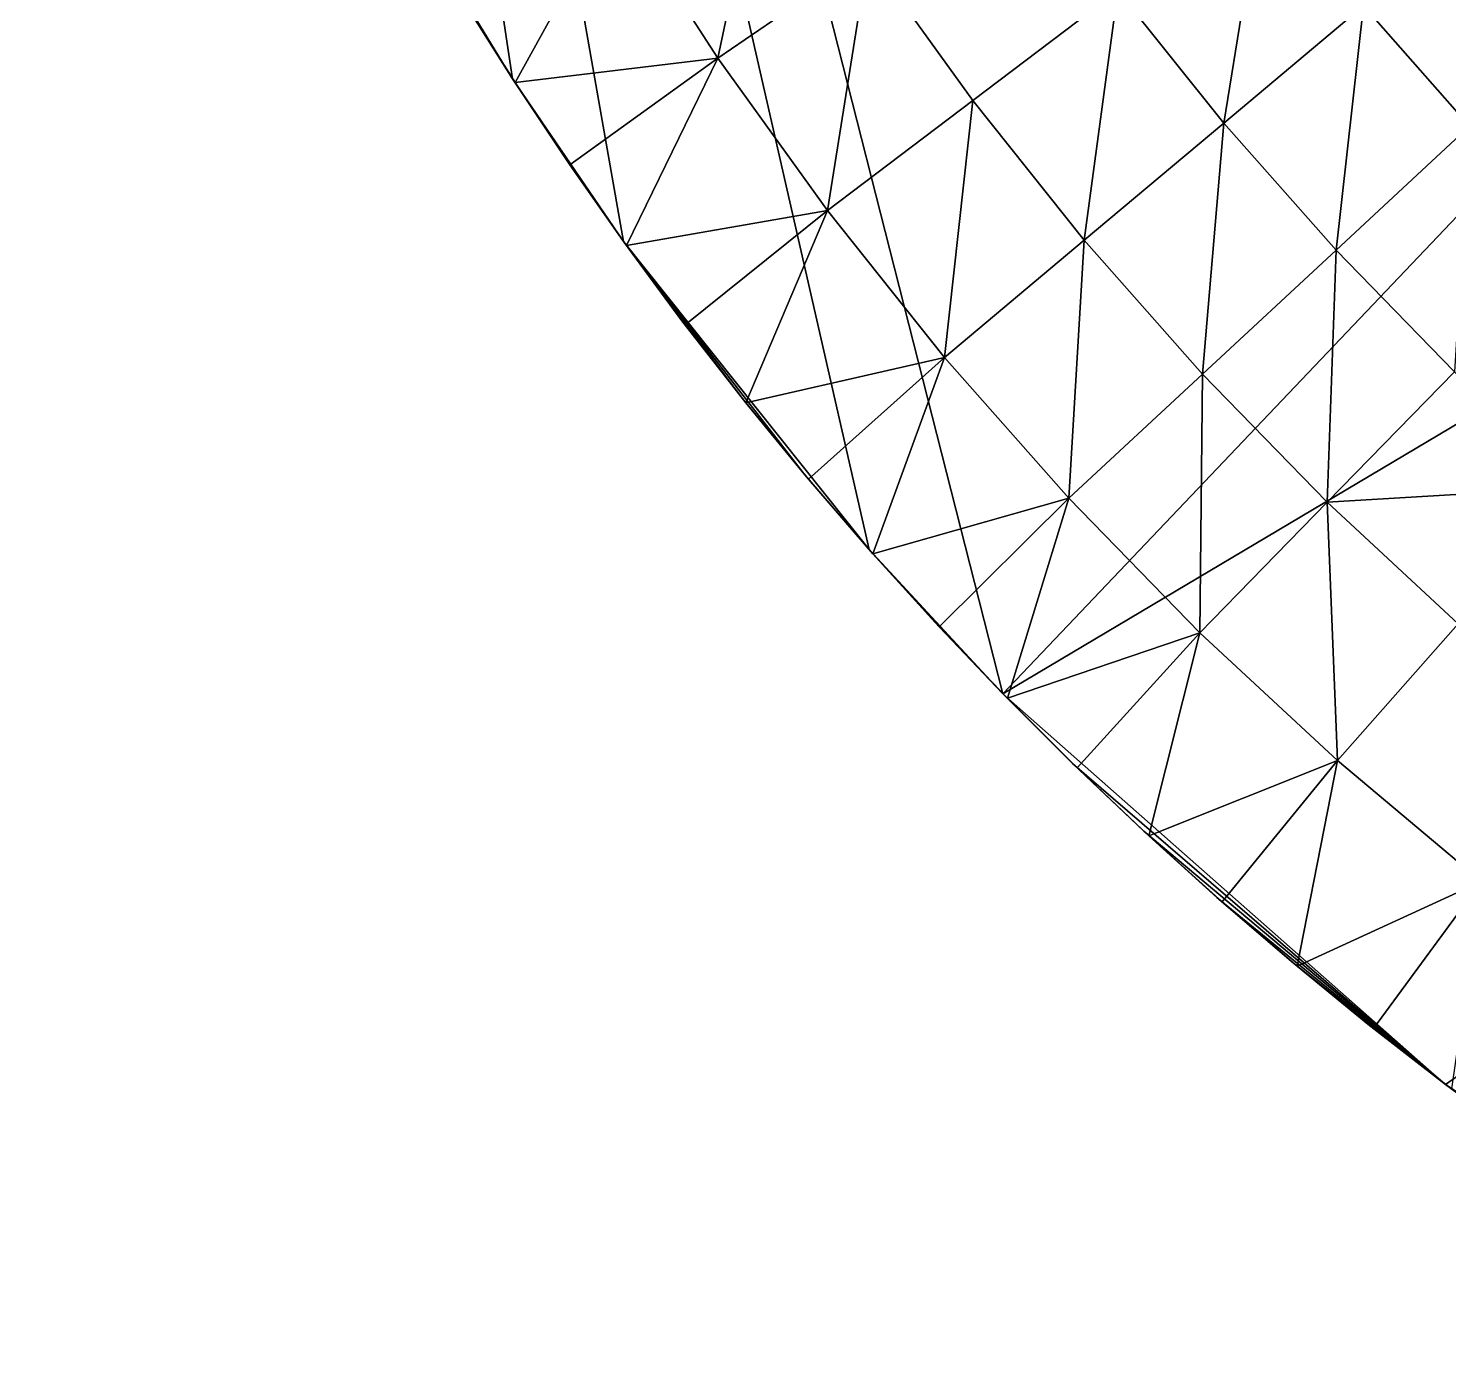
# Model space of a CAD drawing. Header units: millimetres. Extents: x -3250 to 8000, y -3250 to 3250.
# Drawn here: x -3129 to -1960, y -2815 to -1722 of the extents above; entities that cross this region are included whole.
import ezdxf

# ---------------------------------------------------------------- set-up
doc = ezdxf.new("R2010")
doc.units = ezdxf.units.MM
doc.header["$MEASUREMENT"] = 0
doc.layers.add('MESH_3D', color=2, linetype='CONTINUOUS')

msp = doc.modelspace()

# ---------------------------------------------------------------- linework, layer by layer
at = {"layer": 'MESH_3D'}
for points in [[(2150.5, 2436.8, 32500), (-3128.5, 880.2, 32500), (-2326.6, -2269.3, 32500)], [(2150.5, 2436.8, 32500), (-2326.6, -2269.3, 32500), (3105.6, 958, 32500)], [(3105.6, 958, 32500), (-2326.6, -2269.3, 32500), (-1962.4, -2590.7, 32500)], [(3105.6, 958, 32500), (-1962.4, -2590.7, 32500), (-1625, -2814.6, 32500)], [(-3128.5, 880.2, 32500), (-2730.1, -1763.3, 32500), (-2638.8, -1897.2, 32500)], [(-3128.5, 880.2, 32500), (-2436.8, -2150.5, 32500), (-2326.6, -2269.3, 32500)], [(-3128.5, 880.2, 32500), (-2638.8, -1897.2, 32500), (-2436.8, -2150.5, 32500)], [(-3128.5, 880.2, 32500), (-2814.6, -1625, 32500), (-2730.1, -1763.3, 32500)], [(-2561.3, -1746.3, 24800), (-2645.2, -1616.4, 24800), (-2517.2, -1538.2, 24600)], [(-2561.3, -1746.3, 24800), (-2517.2, -1538.2, 24600), (-2437.4, -1661.8, 24600)], [(-2144.9, -1799.8, 24400), (-2232, -1690.7, 24400), (-2112.4, -1600.1, 24200)], [(-2144.9, -1799.8, 24400), (-2112.4, -1600.1, 24200), (-2030, -1703.4, 24200)], [(-2645.2, -1616.4, 24800), (-2728, -1766.5, 25000), (-2771.3, -1697.8, 25000)], [(-2561.3, -1746.3, 24800), (-2728, -1766.5, 25000), (-2645.2, -1616.4, 24800)], [(-2814.6, -1625, 32500), (-2773.2, -1694.7, 32500), (-2730.1, -1763.3, 32500)], [(-1942.6, -1802.5, 24200), (-2030, -1703.4, 24200), (-1874.5, -1654.2, 24000)], [(-2471.1, -1871.8, 24800), (-2561.3, -1746.3, 24800), (-2437.4, -1661.8, 24600)], [(-2471.1, -1871.8, 24800), (-2437.4, -1661.8, 24600), (-2351.5, -1781.2, 24600)], [(-2351.5, -1781.2, 24600), (-2437.4, -1661.8, 24600), (-2232, -1690.7, 24400)], [(-2259.8, -1896.2, 24600), (-2351.5, -1781.2, 24600), (-2232, -1690.7, 24400)], [(-2259.8, -1896.2, 24600), (-2232, -1690.7, 24400), (-2144.9, -1799.8, 24400)], [(-2730.1, -1763.3, 32500), (-2773.2, -1694.7, 32500), (-2771.3, -1697.8, 25000)], [(-2730.1, -1763.3, 32500), (-2771.3, -1697.8, 25000), (-2728, -1766.5, 25000)], [(-2052.5, -1904.5, 24400), (-2144.9, -1799.8, 24400), (-2030, -1703.4, 24200)], [(-2052.5, -1904.5, 24400), (-2030, -1703.4, 24200), (-1942.6, -1802.5, 24200)], [(-2561.3, -1746.3, 24800), (-2683, -1834.1, 25000), (-2728, -1766.5, 25000)], [(-2561.3, -1746.3, 24800), (-2636.3, -1900.6, 25000), (-2683, -1834.1, 25000)], [(-2471.1, -1871.8, 24800), (-2636.3, -1900.6, 25000), (-2561.3, -1746.3, 24800)], [(-2685.3, -1830.8, 32500), (-2730.1, -1763.3, 32500), (-2728, -1766.5, 25000)], [(-2730.1, -1763.3, 32500), (-2685.3, -1830.8, 32500), (-2638.8, -1897.2, 32500)], [(-2685.3, -1830.8, 32500), (-2728, -1766.5, 25000), (-2683, -1834.1, 25000)], [(-2374.7, -1992.6, 24800), (-2471.1, -1871.8, 24800), (-2351.5, -1781.2, 24600)], [(-2374.7, -1992.6, 24800), (-2351.5, -1781.2, 24600), (-2259.8, -1896.2, 24600)], [(-2162.5, -2006.5, 24600), (-2259.8, -1896.2, 24600), (-2144.9, -1799.8, 24400)], [(-2162.5, -2006.5, 24600), (-2144.9, -1799.8, 24400), (-2052.5, -1904.5, 24400)], [(-1955.1, -2004.4, 24400), (-2052.5, -1904.5, 24400), (-1942.6, -1802.5, 24200)], [(-2638.8, -1897.2, 32500), (-2685.3, -1830.8, 32500), (-2683, -1834.1, 25000)], [(-2638.8, -1897.2, 32500), (-2683, -1834.1, 25000), (-2636.3, -1900.6, 25000)], [(-2471.1, -1871.8, 24800), (-2588, -1965.9, 25000), (-2636.3, -1900.6, 25000)], [(-2471.1, -1871.8, 24800), (-2538.1, -2029.9, 25000), (-2588, -1965.9, 25000)], [(-2374.7, -1992.6, 24800), (-2538.1, -2029.9, 25000), (-2471.1, -1871.8, 24800)], [(-2590.7, -1962.4, 32500), (-2638.8, -1897.2, 32500), (-2636.3, -1900.6, 25000)], [(-2638.8, -1897.2, 32500), (-2590.7, -1962.4, 32500), (-2541, -2026.3, 32500)], [(-2638.8, -1897.2, 32500), (-2541, -2026.3, 32500), (-2489.6, -2089.1, 32500)], [(-2638.8, -1897.2, 32500), (-2489.6, -2089.1, 32500), (-2436.8, -2150.5, 32500)], [(-2590.7, -1962.4, 32500), (-2636.3, -1900.6, 25000), (-2588, -1965.9, 25000)], [(-2272.5, -2108.5, 24800), (-2374.7, -1992.6, 24800), (-2259.8, -1896.2, 24600)], [(-2272.5, -2108.5, 24800), (-2259.8, -1896.2, 24600), (-2162.5, -2006.5, 24600)], [(-2059.8, -2111.8, 24600), (-2162.5, -2006.5, 24600), (-2052.5, -1904.5, 24400)], [(-2059.8, -2111.8, 24600), (-2052.5, -1904.5, 24400), (-1955.1, -2004.4, 24400)], [(-2541, -2026.3, 32500), (-2590.7, -1962.4, 32500), (-2588, -1965.9, 25000)], [(-2541, -2026.3, 32500), (-2588, -1965.9, 25000), (-2538.1, -2029.9, 25000)], [(-2374.7, -1992.6, 24800), (-2486.6, -2092.7, 25000), (-2538.1, -2029.9, 25000)], [(-2374.7, -1992.6, 24800), (-2433.6, -2154.1, 25000), (-2486.6, -2092.7, 25000)], [(-2272.5, -2108.5, 24800), (-2433.6, -2154.1, 25000), (-2374.7, -1992.6, 24800)], [(-2164.5, -2219.2, 24800), (-2272.5, -2108.5, 24800), (-2162.5, -2006.5, 24600)], [(-2164.5, -2219.2, 24800), (-2162.5, -2006.5, 24600), (-2059.8, -2111.8, 24600)], [(-2059.8, -2111.8, 24600), (-1955.1, -2004.4, 24400), (-1852.7, -2099.4, 24400)], [(-2489.6, -2089.1, 32500), (-2541, -2026.3, 32500), (-2538.1, -2029.9, 25000)], [(-2489.6, -2089.1, 32500), (-2538.1, -2029.9, 25000), (-2486.6, -2092.7, 25000)], [(-2436.8, -2150.5, 32500), (-2489.6, -2089.1, 32500), (-2486.6, -2092.7, 25000)], [(-2436.8, -2150.5, 32500), (-2486.6, -2092.7, 25000), (-2433.6, -2154.1, 25000)], [(-1952, -2211.9, 24600), (-2059.8, -2111.8, 24600), (-1852.7, -2099.4, 24400)], [(-2272.5, -2108.5, 24800), (-2379, -2214.3, 25000), (-2433.6, -2154.1, 25000)], [(-2272.5, -2108.5, 24800), (-2322.9, -2273, 25000), (-2379, -2214.3, 25000)], [(-2164.5, -2219.2, 24800), (-2322.9, -2273, 25000), (-2272.5, -2108.5, 24800)], [(-2051.2, -2324.3, 24800), (-2164.5, -2219.2, 24800), (-2059.8, -2111.8, 24600)], [(-2051.2, -2324.3, 24800), (-2059.8, -2111.8, 24600), (-1952, -2211.9, 24600)], [(-2382.4, -2210.6, 32500), (-2436.8, -2150.5, 32500), (-2433.6, -2154.1, 25000)], [(-2436.8, -2150.5, 32500), (-2382.4, -2210.6, 32500), (-2326.6, -2269.3, 32500)], [(-2382.4, -2210.6, 32500), (-2433.6, -2154.1, 25000), (-2379, -2214.3, 25000)], [(-2326.6, -2269.3, 32500), (-2382.4, -2210.6, 32500), (-2379, -2214.3, 25000)], [(-2326.6, -2269.3, 32500), (-2379, -2214.3, 25000), (-2322.9, -2273, 25000)], [(-2164.5, -2219.2, 24800), (-2265.4, -2330.3, 25000), (-2322.9, -2273, 25000)], [(-2164.5, -2219.2, 24800), (-2206.5, -2386.2, 25000), (-2265.4, -2330.3, 25000)], [(-2051.2, -2324.3, 24800), (-2206.5, -2386.2, 25000), (-2164.5, -2219.2, 24800)], [(-1932.8, -2423.7, 24800), (-2051.2, -2324.3, 24800), (-1952, -2211.9, 24600)], [(-2269.3, -2326.6, 32500), (-2326.6, -2269.3, 32500), (-2322.9, -2273, 25000)], [(-1962.4, -2590.7, 32500), (-2326.6, -2269.3, 32500), (-2269.3, -2326.6, 32500)], [(-2269.3, -2326.6, 32500), (-2322.9, -2273, 25000), (-2265.4, -2330.3, 25000)], [(-2051.2, -2324.3, 24800), (-2146.2, -2440.6, 25000), (-2206.5, -2386.2, 25000)], [(-2051.2, -2324.3, 24800), (-2084.5, -2493.4, 25000), (-2146.2, -2440.6, 25000)], [(-1932.8, -2423.7, 24800), (-2084.5, -2493.4, 25000), (-2051.2, -2324.3, 24800)], [(-2210.6, -2382.4, 32500), (-2269.3, -2326.6, 32500), (-2265.4, -2330.3, 25000)], [(-1962.4, -2590.7, 32500), (-2269.3, -2326.6, 32500), (-2210.6, -2382.4, 32500)], [(-2210.6, -2382.4, 32500), (-2265.4, -2330.3, 25000), (-2206.5, -2386.2, 25000)], [(-2150.5, -2436.8, 32500), (-2210.6, -2382.4, 32500), (-2206.5, -2386.2, 25000)], [(-1962.4, -2590.7, 32500), (-2210.6, -2382.4, 32500), (-2150.5, -2436.8, 32500)], [(-2150.5, -2436.8, 32500), (-2206.5, -2386.2, 25000), (-2146.2, -2440.6, 25000)], [(-1932.8, -2423.7, 24800), (-2021.6, -2544.7, 25000), (-2084.5, -2493.4, 25000)], [(-1932.8, -2423.7, 24800), (-1957.4, -2594.4, 25000), (-2021.6, -2544.7, 25000)], [(-2089.1, -2489.6, 32500), (-2150.5, -2436.8, 32500), (-2146.2, -2440.6, 25000)], [(-1962.4, -2590.7, 32500), (-2150.5, -2436.8, 32500), (-2089.1, -2489.6, 32500)], [(-2089.1, -2489.6, 32500), (-2146.2, -2440.6, 25000), (-2084.5, -2493.4, 25000)], [(-2026.3, -2541, 32500), (-2089.1, -2489.6, 32500), (-2084.5, -2493.4, 25000)], [(-1962.4, -2590.7, 32500), (-2089.1, -2489.6, 32500), (-2026.3, -2541, 32500)], [(-2026.3, -2541, 32500), (-2084.5, -2493.4, 25000), (-2021.6, -2544.7, 25000)], [(-1962.4, -2590.7, 32500), (-2026.3, -2541, 32500), (-2021.6, -2544.7, 25000)], [(-1962.4, -2590.7, 32500), (-2021.6, -2544.7, 25000), (-1957.4, -2594.4, 25000)], [(-1897.2, -2638.8, 32500), (-1962.4, -2590.7, 32500), (-1957.4, -2594.4, 25000)], [(-1625, -2814.6, 32500), (-1962.4, -2590.7, 32500), (-1897.2, -2638.8, 32500)]]:
    msp.add_3dface(points, dxfattribs=at)

doc.saveas('drawing.dxf')
